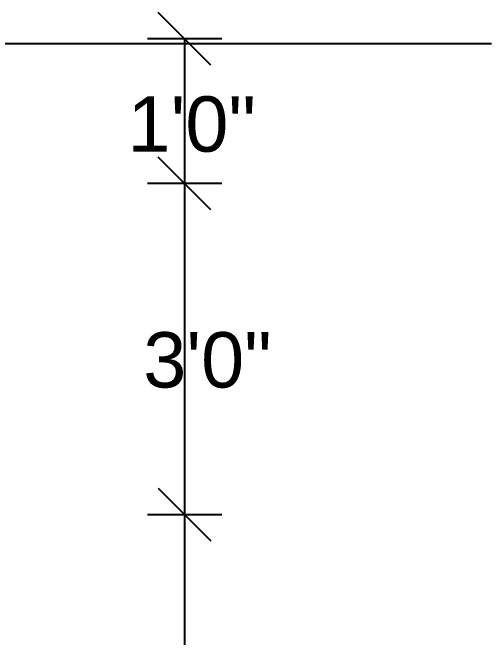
# Model space of a CAD drawing. Header units: metres. Extents: x 0 to 298, y 0 to 162.
# Drawn here: x 128.012 to 131.252, y 49.542 to 53.774 of the extents above; entities that cross this region are included whole.
import ezdxf

# ---------------------------------------------------------------- set-up
doc = ezdxf.new("R2010")
doc.units = ezdxf.units.M
doc.header["$MEASUREMENT"] = 0
doc.styles.add('style1', font='arial.ttf')

msp = doc.modelspace()

# ---------------------------------------------------------------- linework, layer by layer
for p, q in [((129.35433, 53.41725), (128.99791, 53.77367)), ((129.42815, 53.59546), (128.92409, 53.59546)), ((129.17612, 53.59546), (129.17612, 48.89253)), ((121.79638, 53.5635), (131.25214, 53.5635)), ((129.35433, 52.43859), (128.99791, 52.79501)), ((129.42815, 52.6168), (128.92409, 52.6168)), ((128.99791, 50.55415), (129.35433, 50.19773)), ((128.92409, 50.37594), (129.42815, 50.37594))]:
    msp.add_line(p, q)

# ---------------------------------------------------------------- texts
at = {"style": 'style1'}
for s, p in [('1\'0"', (128.78995, 52.83117)), ('3\'0"', (128.89642, 51.23468))]:
    msp.add_text(s, height=0.37504, dxfattribs=at).set_placement(p)

doc.saveas('drawing.dxf')
